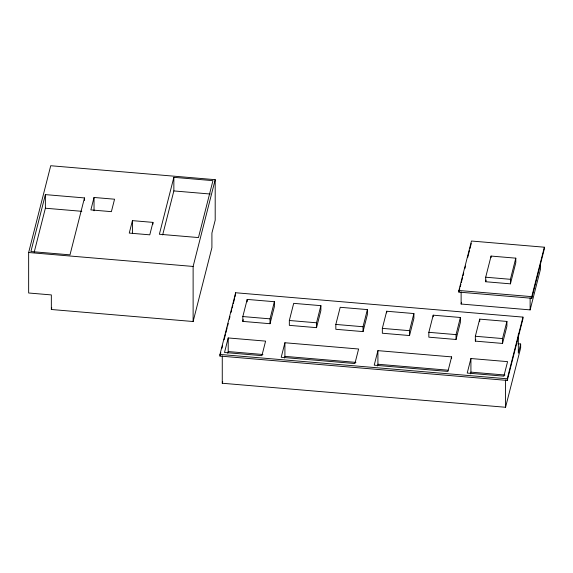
<?xml version="1.0" encoding="UTF-8"?>
<svg xmlns="http://www.w3.org/2000/svg" width="573" height="573" viewBox="0 0 573 573"><rect width="100%" height="100%" fill="white"/><g stroke="black" fill="none" stroke-linecap="round" stroke-linejoin="round"><path stroke-width="0.86" d="M28.65 252.507L50.725 165.733L215.197 179.678L215.197 220.168L211.91 233.082L211.91 247.665L193.122 321.517L51.341 309.499L51.341 294.916L28.65 292.996L28.65 252.507L193.122 266.452L215.197 179.678M45.382 194.612L30.899 251.54L69.992 254.849L84.475 197.929L45.382 194.612L45.382 208.221L34.194 252.206M51.341 309.499L51.778 307.78M94.036 197.47L90.871 209.911L111.391 211.652L114.557 199.211L94.036 197.47L94.036 210.792M132.427 220.641L129.262 233.089L149.782 234.83L152.948 222.381L132.427 220.641L132.427 233.075M173.855 177.329L159.373 234.25L198.466 237.566L212.948 180.645L173.855 177.329L173.855 190.931L162.668 234.916M219.96 354.443L235.653 292.753L522.963 317.113L522.963 318.731L507.27 380.422L219.96 356.062L219.96 354.443L507.27 378.796L522.963 317.113M219.96 356.062L220.834 352.631M221.923 348.348L222.575 345.777M224.1 339.782L225.411 334.639M225.848 332.927L227.152 327.785M227.588 326.073L228.24 323.501M229.329 319.218L229.988 316.647M231.077 312.364L231.728 309.792M232.165 308.081L232.817 305.509M233.254 303.797L234.565 298.655M234.994 296.943L235.653 292.753M228.212 337.948L224.516 352.481L261.904 355.654L265.6 341.121L228.212 337.948L228.212 351.557L227.782 353.269M517.985 343.786L520.656 344.015L520.656 347.904L505.558 407.267L222.267 383.251L222.704 381.532M242.83 316.547L247.192 299.407L274.388 301.713L274.388 306.576L270.026 323.709L242.83 321.403L242.83 316.547L270.026 318.853L274.388 301.713M242.83 321.403L243.267 319.691M289.336 320.486L293.691 303.353L320.887 305.66L320.887 310.516L316.532 327.656L289.336 325.349L289.336 320.486L316.532 322.792L320.887 305.66M284.91 342.754L281.207 357.287L354.909 363.54L358.605 349.007L284.91 342.754L284.91 356.363L284.473 358.075M335.835 324.433L340.197 307.293L367.393 309.599L367.393 314.462L363.031 331.595L335.835 329.289L335.835 324.433L363.031 326.739L367.393 309.599M382.341 328.372L386.696 311.239L413.892 313.546L413.892 318.402L409.537 335.542L382.341 333.235L382.341 328.372L409.537 330.678L413.892 313.546M377.915 350.64L374.219 365.173L447.914 371.426L451.61 356.893L377.915 350.64L377.915 364.249L377.478 365.961M428.84 332.319L433.202 315.179L460.398 317.485L460.398 322.341L456.036 339.481L428.84 337.175L428.84 332.319L456.036 334.625L460.398 317.485M458.887 290.482L471.472 241.025L544.35 247.207L544.35 248.825L531.773 298.275L458.887 292.101L458.887 290.482L531.773 296.656L544.35 247.207M458.887 292.101L459.775 288.627M460.212 286.894L460.878 284.287M461.315 282.553L462.64 277.346M463.084 275.613L463.743 273.013M464.846 268.673L465.512 266.073M467.718 257.392L469.48 250.451M469.924 248.718L471.25 243.511M540.489 263.143L540.489 269.188L530.132 309.886L461.129 304.034L461.573 302.3M485.696 277.21L491.075 256.067L515.8 258.165L515.8 262.699L510.428 283.843L485.696 281.744L485.696 277.21L510.428 279.309L515.8 258.165M485.696 281.744L486.126 280.054M475.346 336.258L479.708 319.125L506.904 321.432L506.904 326.288L502.542 343.428L475.346 341.121L475.346 336.258L502.542 338.564L506.904 321.432M470.92 358.526L467.224 373.059L503.882 376.167L507.578 361.635L470.92 358.526L470.92 372.135L470.483 373.847M475.346 341.121L475.783 339.402M520.656 344.015L518.329 353.169L518.329 334.08M173.855 190.931L210.284 194.025M45.382 208.221L81.81 211.308M228.212 351.557L262.928 354.501M284.91 356.363L355.94 362.387M377.915 364.249L448.057 370.194M470.92 372.135L504.956 375.021M531.773 296.656L531.773 298.275M530.132 297.795L530.132 309.886M510.428 279.309L510.428 283.843M507.27 378.796L507.27 380.422M505.558 379.971L505.558 407.267M502.542 338.564L502.542 343.428M491.075 256.067L491.075 257.578M479.708 319.125L479.708 321.553M461.129 291.944L461.129 304.034M456.036 334.625L456.036 339.481M451.61 356.893L451.61 358.512M433.202 315.179L433.202 316.797M409.537 330.678L409.537 335.542M386.696 311.239L386.696 312.858M363.031 326.739L363.031 331.595M316.532 322.792L316.532 327.656M270.026 318.853L270.026 323.709M247.192 299.407L247.192 301.842M222.267 355.948L222.267 383.251M193.122 266.452L193.122 321.517M152.948 222.381L152.948 224.158M84.475 197.929L84.475 200.478"/></g></svg>
